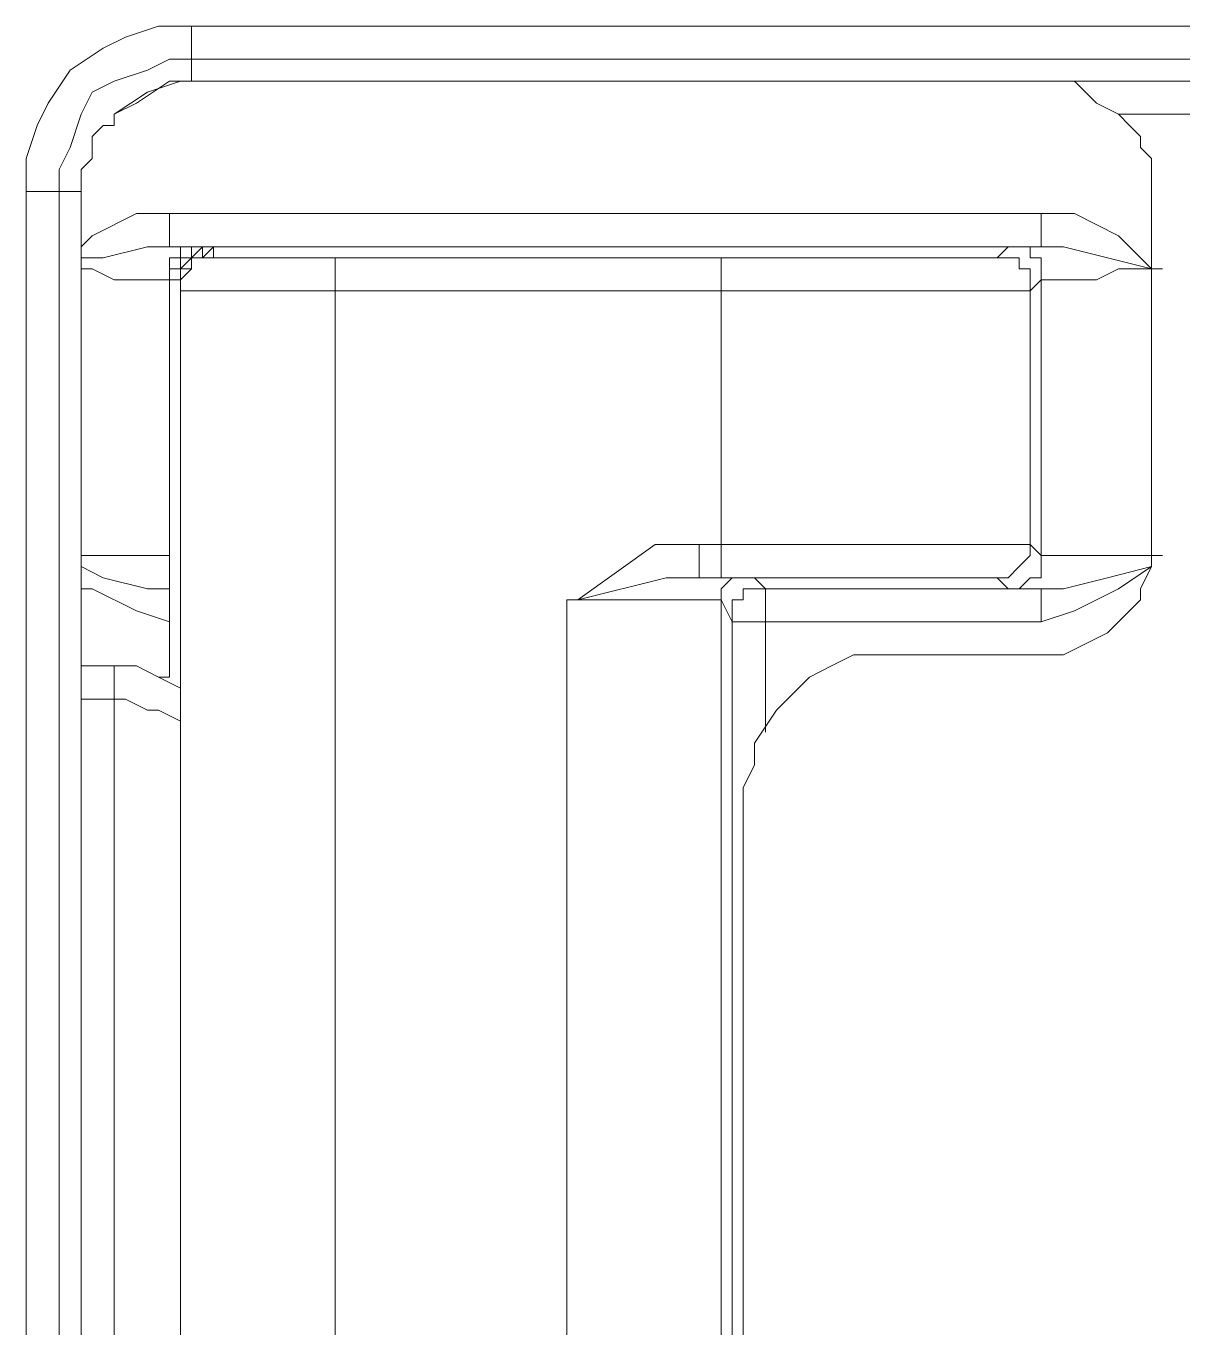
# Model space of a CAD drawing. Header units: centimetres. Extents: x -12.5 to 12.5, y -6.1 to 6.1.
# Drawn here: x -6.5799 to -6.2101, y -4.9689 to -4.5527 of the extents above; entities that cross this region are included whole.
import ezdxf

# ---------------------------------------------------------------- set-up
doc = ezdxf.new("R2010")
doc.units = ezdxf.units.CM
doc.header["$MEASUREMENT"] = 0
doc.layers.add('Camada 1', color=7, linetype='Continuous')

msp = doc.modelspace()

# ---------------------------------------------------------------- linework, layer by layer
at = {"layer": 'Camada 1', "lineweight": 9}
for points, knots in [([(-6.57992, -4.60559), (-6.57992, -4.60559), (-6.57992, -4.59501), (-6.57992, -4.59501), (-6.57992, -4.59501), (-6.57639, -4.58442), (-6.57639, -4.58442), (-6.57639, -4.58442), (-6.57287, -4.57737), (-6.57287, -4.57737), (-6.57287, -4.57737), (-6.56581, -4.56678), (-6.56581, -4.56678), (-6.56581, -4.56678), (-6.55523, -4.55973), (-6.55523, -4.55973), (-6.55523, -4.55973), (-6.54817, -4.5562), (-6.54817, -4.5562), (-6.54817, -4.5562), (-6.53759, -4.55267), (-6.53759, -4.55267), (-6.53759, -4.55267), (-6.527, -4.55267), (-6.527, -4.55267)], [0, 0, 0, 0, 0.125, 0.125, 0.125, 0.25, 0.25, 0.25, 0.375, 0.375, 0.375, 0.5, 0.5, 0.5, 0.625, 0.625, 0.625, 0.75, 0.75, 0.75, 0.875, 0.875, 0.875, 1, 1, 1, 1]), ([(-6.527, -4.55267), (-6.527, -4.55267), (-6.527, -4.55267), (-6.527, -4.55267), (-6.527, -4.55267), (-6.527, -4.5562), (-6.527, -4.5562), (-6.527, -4.5562), (-6.527, -4.55973), (-6.527, -4.55973), (-6.527, -4.55973), (-6.527, -4.56326), (-6.527, -4.56326)], [0, 0, 0, 0, 0.25, 0.25, 0.25, 0.5, 0.5, 0.5, 0.75, 0.75, 0.75, 1, 1, 1, 1]), ([(-6.527, -4.56326), (-6.527, -4.56326), (-6.53406, -4.56326), (-6.53406, -4.56326), (-6.53406, -4.56326), (-6.54112, -4.56678), (-6.54112, -4.56678), (-6.54112, -4.56678), (-6.5517, -4.57031), (-6.5517, -4.57031), (-6.5517, -4.57031), (-6.55875, -4.57384), (-6.55875, -4.57384), (-6.55875, -4.57384), (-6.56228, -4.5809), (-6.56228, -4.5809), (-6.56228, -4.5809), (-6.56581, -4.59148), (-6.56581, -4.59148), (-6.56581, -4.59148), (-6.56934, -4.59853), (-6.56934, -4.59853), (-6.56934, -4.59853), (-6.56934, -4.60559), (-6.56934, -4.60559)], [0, 0, 0, 0, 0.125, 0.125, 0.125, 0.25, 0.25, 0.25, 0.375, 0.375, 0.375, 0.5, 0.5, 0.5, 0.625, 0.625, 0.625, 0.75, 0.75, 0.75, 0.875, 0.875, 0.875, 1, 1, 1, 1]), ([(-6.5517, -4.5809), (-6.5517, -4.5809), (-6.54464, -4.57737), (-6.54464, -4.57737), (-6.54464, -4.57737), (-6.53406, -4.57031), (-6.53406, -4.57031), (-6.53406, -4.57031), (-6.527, -4.57031), (-6.527, -4.57031)], [0, 0, 0, 0, 0.333333, 0.333333, 0.333333, 0.666667, 0.666667, 0.666667, 1, 1, 1, 1]), ([(-6.527, -4.57031), (-6.527, -4.57031), (-6.53053, -4.57031), (-6.53053, -4.57031), (-6.53053, -4.57031), (-6.54112, -4.57384), (-6.54112, -4.57384), (-6.54112, -4.57384), (-6.5517, -4.5809), (-6.5517, -4.5809)], [0, 0, 0, 0, 0.333333, 0.333333, 0.333333, 0.666667, 0.666667, 0.666667, 1, 1, 1, 1]), ([(-6.23067, -4.5809), (-6.23067, -4.5809), (-6.23773, -4.57737), (-6.23773, -4.57737), (-6.23773, -4.57737), (-6.24478, -4.57031), (-6.24478, -4.57031), (-6.24478, -4.57031), (-6.25184, -4.57031), (-6.25184, -4.57031), (-6.25184, -4.57031), (-6.25537, -4.57031), (-6.25537, -4.57031)], [0, 0, 0, 0, 0.25, 0.25, 0.25, 0.5, 0.5, 0.5, 0.75, 0.75, 0.75, 1, 1, 1, 1]), ([(-6.56228, -4.60559), (-6.56228, -4.60559), (-6.56228, -4.60206), (-6.56228, -4.60206), (-6.56228, -4.60206), (-6.56228, -4.59853), (-6.56228, -4.59853), (-6.56228, -4.59853), (-6.55875, -4.59501), (-6.55875, -4.59501), (-6.55875, -4.59501), (-6.55875, -4.59148), (-6.55875, -4.59148), (-6.55875, -4.59148), (-6.55875, -4.58795), (-6.55875, -4.58795), (-6.55875, -4.58795), (-6.55523, -4.58442), (-6.55523, -4.58442), (-6.55523, -4.58442), (-6.5517, -4.58442), (-6.5517, -4.58442), (-6.5517, -4.58442), (-6.5517, -4.5809), (-6.5517, -4.5809)], [0, 0, 0, 0, 0.125, 0.125, 0.125, 0.25, 0.25, 0.25, 0.375, 0.375, 0.375, 0.5, 0.5, 0.5, 0.625, 0.625, 0.625, 0.75, 0.75, 0.75, 0.875, 0.875, 0.875, 1, 1, 1, 1]), ([(-6.23067, -4.5809), (-6.23067, -4.5809), (-6.22714, -4.58442), (-6.22714, -4.58442), (-6.22714, -4.58442), (-6.22362, -4.58795), (-6.22362, -4.58795), (-6.22362, -4.58795), (-6.22362, -4.59148), (-6.22362, -4.59148), (-6.22362, -4.59148), (-6.22009, -4.59501), (-6.22009, -4.59501), (-6.22009, -4.59501), (-6.22009, -4.59853), (-6.22009, -4.59853), (-6.22009, -4.59853), (-6.22009, -4.60206), (-6.22009, -4.60206), (-6.22009, -4.60206), (-6.22009, -4.60559), (-6.22009, -4.60559)], [0, 0, 0, 0, 0.142857, 0.142857, 0.142857, 0.285714, 0.285714, 0.285714, 0.428571, 0.428571, 0.428571, 0.571429, 0.571429, 0.571429, 0.714286, 0.714286, 0.714286, 0.857143, 0.857143, 0.857143, 1, 1, 1, 1]), ([(-6.56934, -4.60559), (-6.56934, -4.60559), (-6.56934, -4.60559), (-6.56934, -4.60559), (-6.56934, -4.60559), (-6.57287, -4.60559), (-6.57287, -4.60559), (-6.57287, -4.60559), (-6.57639, -4.60559), (-6.57639, -4.60559), (-6.57639, -4.60559), (-6.57992, -4.60559), (-6.57992, -4.60559)], [0, 0, 0, 0, 0.25, 0.25, 0.25, 0.5, 0.5, 0.5, 0.75, 0.75, 0.75, 1, 1, 1, 1]), ([(-6.56228, -4.62323), (-6.56228, -4.62323), (-6.55875, -4.6197), (-6.55875, -4.6197), (-6.55875, -4.6197), (-6.54464, -4.61265), (-6.54464, -4.61265), (-6.54464, -4.61265), (-6.53406, -4.61265), (-6.53406, -4.61265)], [0, 0, 0, 0, 0.333333, 0.333333, 0.333333, 0.666667, 0.666667, 0.666667, 1, 1, 1, 1]), ([(-6.53406, -4.62323), (-6.53406, -4.62323), (-6.53406, -4.62323), (-6.53406, -4.62323), (-6.53406, -4.62323), (-6.53406, -4.6197), (-6.53406, -4.6197), (-6.53406, -4.6197), (-6.53406, -4.61617), (-6.53406, -4.61617), (-6.53406, -4.61617), (-6.53406, -4.61265), (-6.53406, -4.61265)], [0, 0, 0, 0, 0.25, 0.25, 0.25, 0.5, 0.5, 0.5, 0.75, 0.75, 0.75, 1, 1, 1, 1]), ([(-6.25537, -4.62323), (-6.25537, -4.62323), (-6.25537, -4.62323), (-6.25537, -4.62323), (-6.25537, -4.62323), (-6.25537, -4.6197), (-6.25537, -4.6197), (-6.25537, -4.6197), (-6.25537, -4.61617), (-6.25537, -4.61617), (-6.25537, -4.61617), (-6.25537, -4.61265), (-6.25537, -4.61265)], [0, 0, 0, 0, 0.25, 0.25, 0.25, 0.5, 0.5, 0.5, 0.75, 0.75, 0.75, 1, 1, 1, 1]), ([(-6.25537, -4.61265), (-6.25537, -4.61265), (-6.24478, -4.61265), (-6.24478, -4.61265), (-6.24478, -4.61265), (-6.23067, -4.6197), (-6.23067, -4.6197), (-6.23067, -4.6197), (-6.22009, -4.63028), (-6.22009, -4.63028)], [0, 0, 0, 0, 0.333333, 0.333333, 0.333333, 0.666667, 0.666667, 0.666667, 1, 1, 1, 1]), ([(-6.53406, -4.62323), (-6.53406, -4.62323), (-6.54112, -4.62323), (-6.54112, -4.62323), (-6.54112, -4.62323), (-6.55523, -4.62676), (-6.55523, -4.62676), (-6.55523, -4.62676), (-6.56228, -4.62676), (-6.56228, -4.62676)], [0, 0, 0, 0, 0.333333, 0.333333, 0.333333, 0.666667, 0.666667, 0.666667, 1, 1, 1, 1]), ([(-6.53406, -4.62323), (-6.53406, -4.62323), (-6.527, -4.62323), (-6.527, -4.62323), (-6.527, -4.62323), (-6.52348, -4.62323), (-6.52348, -4.62323)], [0, 0, 0, 0, 0.5, 0.5, 0.5, 1, 1, 1, 1]), ([(-6.53406, -4.63381), (-6.53406, -4.63381), (-6.53406, -4.63028), (-6.53406, -4.63028), (-6.53406, -4.63028), (-6.53053, -4.63028), (-6.53053, -4.63028), (-6.53053, -4.63028), (-6.53053, -4.62676), (-6.53053, -4.62676), (-6.53053, -4.62676), (-6.527, -4.62676), (-6.527, -4.62676), (-6.527, -4.62676), (-6.527, -4.62323), (-6.527, -4.62323), (-6.527, -4.62323), (-6.52348, -4.62323), (-6.52348, -4.62323)], [0, 0, 0, 0, 0.166667, 0.166667, 0.166667, 0.333333, 0.333333, 0.333333, 0.5, 0.5, 0.5, 0.666667, 0.666667, 0.666667, 0.833333, 0.833333, 0.833333, 1, 1, 1, 1]), ([(-6.53406, -4.63381), (-6.53406, -4.63381), (-6.53406, -4.63028), (-6.53406, -4.63028), (-6.53406, -4.63028), (-6.53406, -4.62676), (-6.53406, -4.62676), (-6.53406, -4.62676), (-6.53053, -4.62676), (-6.53053, -4.62676), (-6.53053, -4.62676), (-6.53053, -4.62323), (-6.53053, -4.62323), (-6.53053, -4.62323), (-6.527, -4.62323), (-6.527, -4.62323), (-6.527, -4.62323), (-6.52348, -4.62323), (-6.52348, -4.62323)], [0, 0, 0, 0, 0.166667, 0.166667, 0.166667, 0.333333, 0.333333, 0.333333, 0.5, 0.5, 0.5, 0.666667, 0.666667, 0.666667, 0.833333, 0.833333, 0.833333, 1, 1, 1, 1]), ([(-6.53053, -4.63381), (-6.53053, -4.63381), (-6.53053, -4.63381), (-6.53053, -4.63381), (-6.53053, -4.63381), (-6.53053, -4.63028), (-6.53053, -4.63028), (-6.53053, -4.63028), (-6.527, -4.62676), (-6.527, -4.62676), (-6.527, -4.62676), (-6.52348, -4.62676), (-6.52348, -4.62676), (-6.52348, -4.62676), (-6.51995, -4.62323), (-6.51995, -4.62323)], [0, 0, 0, 0, 0.2, 0.2, 0.2, 0.4, 0.4, 0.4, 0.6, 0.6, 0.6, 0.8, 0.8, 0.8, 1, 1, 1, 1]), ([(-6.53053, -4.63381), (-6.53053, -4.63381), (-6.53053, -4.63381), (-6.53053, -4.63381), (-6.53053, -4.63381), (-6.53053, -4.63028), (-6.53053, -4.63028), (-6.53053, -4.63028), (-6.53053, -4.62676), (-6.53053, -4.62676), (-6.53053, -4.62676), (-6.527, -4.62676), (-6.527, -4.62676), (-6.527, -4.62676), (-6.52348, -4.62323), (-6.52348, -4.62323)], [0, 0, 0, 0, 0.2, 0.2, 0.2, 0.4, 0.4, 0.4, 0.6, 0.6, 0.6, 0.8, 0.8, 0.8, 1, 1, 1, 1]), ([(-6.53053, -4.63381), (-6.53053, -4.63381), (-6.53053, -4.63381), (-6.53053, -4.63381), (-6.53053, -4.63381), (-6.53053, -4.63028), (-6.53053, -4.63028), (-6.53053, -4.63028), (-6.53053, -4.62676), (-6.53053, -4.62676), (-6.53053, -4.62676), (-6.527, -4.62676), (-6.527, -4.62676), (-6.527, -4.62676), (-6.52348, -4.62323), (-6.52348, -4.62323)], [0, 0, 0, 0, 0.2, 0.2, 0.2, 0.4, 0.4, 0.4, 0.6, 0.6, 0.6, 0.8, 0.8, 0.8, 1, 1, 1, 1]), ([(-6.527, -4.62676), (-6.527, -4.62676), (-6.52348, -4.62676), (-6.52348, -4.62676), (-6.52348, -4.62676), (-6.52348, -4.62323), (-6.52348, -4.62323)], [0, 0, 0, 0, 0.5, 0.5, 0.5, 1, 1, 1, 1]), ([(-6.527, -4.62676), (-6.527, -4.62676), (-6.527, -4.62323), (-6.527, -4.62323), (-6.527, -4.62323), (-6.52348, -4.62323), (-6.52348, -4.62323)], [0, 0, 0, 0, 0.5, 0.5, 0.5, 1, 1, 1, 1]), ([(-6.50937, -4.62323), (-6.50937, -4.62323), (-6.50584, -4.62323), (-6.50584, -4.62323), (-6.50584, -4.62323), (-6.50937, -4.62323), (-6.50937, -4.62323), (-6.50937, -4.62323), (-6.51289, -4.62323), (-6.51289, -4.62323)], [0, 0, 0, 0, 0.333333, 0.333333, 0.333333, 0.666667, 0.666667, 0.666667, 1, 1, 1, 1]), ([(-6.50937, -4.62323), (-6.50937, -4.62323), (-6.50584, -4.62323), (-6.50584, -4.62323), (-6.50584, -4.62323), (-6.50937, -4.62323), (-6.50937, -4.62323), (-6.50937, -4.62323), (-6.51289, -4.62323), (-6.51289, -4.62323)], [0, 0, 0, 0, 0.333333, 0.333333, 0.333333, 0.666667, 0.666667, 0.666667, 1, 1, 1, 1]), ([(-6.26595, -4.62323), (-6.26595, -4.62323), (-6.26242, -4.62323), (-6.26242, -4.62323), (-6.26242, -4.62323), (-6.25889, -4.62323), (-6.25889, -4.62323), (-6.25889, -4.62323), (-6.25537, -4.62323), (-6.25537, -4.62323)], [0, 0, 0, 0, 0.333333, 0.333333, 0.333333, 0.666667, 0.666667, 0.666667, 1, 1, 1, 1]), ([(-6.26595, -4.62323), (-6.26595, -4.62323), (-6.26242, -4.62323), (-6.26242, -4.62323), (-6.26242, -4.62323), (-6.25889, -4.62323), (-6.25889, -4.62323), (-6.25889, -4.62323), (-6.25889, -4.62676), (-6.25889, -4.62676), (-6.25889, -4.62676), (-6.25537, -4.62676), (-6.25537, -4.62676), (-6.25537, -4.62676), (-6.25537, -4.63028), (-6.25537, -4.63028), (-6.25537, -4.63028), (-6.25537, -4.63381), (-6.25537, -4.63381)], [0, 0, 0, 0, 0.166667, 0.166667, 0.166667, 0.333333, 0.333333, 0.333333, 0.5, 0.5, 0.5, 0.666667, 0.666667, 0.666667, 0.833333, 0.833333, 0.833333, 1, 1, 1, 1]), ([(-6.25537, -4.62323), (-6.25537, -4.62323), (-6.24831, -4.62323), (-6.24831, -4.62323), (-6.24831, -4.62323), (-6.2342, -4.62676), (-6.2342, -4.62676), (-6.2342, -4.62676), (-6.22009, -4.63028), (-6.22009, -4.63028)], [0, 0, 0, 0, 0.333333, 0.333333, 0.333333, 0.666667, 0.666667, 0.666667, 1, 1, 1, 1]), ([(-6.51995, -4.62676), (-6.51995, -4.62676), (-6.52348, -4.62676), (-6.52348, -4.62676), (-6.52348, -4.62676), (-6.527, -4.62676), (-6.527, -4.62676), (-6.527, -4.62676), (-6.527, -4.63028), (-6.527, -4.63028), (-6.527, -4.63028), (-6.53053, -4.63381), (-6.53053, -4.63381), (-6.53053, -4.63381), (-6.53053, -4.63734), (-6.53053, -4.63734)], [0, 0, 0, 0, 0.2, 0.2, 0.2, 0.4, 0.4, 0.4, 0.6, 0.6, 0.6, 0.8, 0.8, 0.8, 1, 1, 1, 1]), ([(-6.51995, -4.62676), (-6.51995, -4.62676), (-6.52348, -4.62676), (-6.52348, -4.62676), (-6.52348, -4.62676), (-6.527, -4.62676), (-6.527, -4.62676), (-6.527, -4.62676), (-6.527, -4.63028), (-6.527, -4.63028), (-6.527, -4.63028), (-6.53053, -4.63381), (-6.53053, -4.63381), (-6.53053, -4.63381), (-6.53053, -4.63734), (-6.53053, -4.63734)], [0, 0, 0, 0, 0.2, 0.2, 0.2, 0.4, 0.4, 0.4, 0.6, 0.6, 0.6, 0.8, 0.8, 0.8, 1, 1, 1, 1]), ([(-6.51995, -4.62676), (-6.51995, -4.62676), (-6.52348, -4.62676), (-6.52348, -4.62676), (-6.52348, -4.62676), (-6.527, -4.62676), (-6.527, -4.62676), (-6.527, -4.62676), (-6.527, -4.63028), (-6.527, -4.63028), (-6.527, -4.63028), (-6.53053, -4.63028), (-6.53053, -4.63028), (-6.53053, -4.63028), (-6.53053, -4.63381), (-6.53053, -4.63381), (-6.53053, -4.63381), (-6.53053, -4.63734), (-6.53053, -4.63734)], [0, 0, 0, 0, 0.166667, 0.166667, 0.166667, 0.333333, 0.333333, 0.333333, 0.5, 0.5, 0.5, 0.666667, 0.666667, 0.666667, 0.833333, 0.833333, 0.833333, 1, 1, 1, 1]), ([(-6.51995, -4.62676), (-6.51995, -4.62676), (-6.52348, -4.62676), (-6.52348, -4.62676), (-6.52348, -4.62676), (-6.527, -4.62676), (-6.527, -4.62676), (-6.527, -4.62676), (-6.527, -4.63028), (-6.527, -4.63028), (-6.527, -4.63028), (-6.53053, -4.63028), (-6.53053, -4.63028), (-6.53053, -4.63028), (-6.53053, -4.63381), (-6.53053, -4.63381), (-6.53053, -4.63381), (-6.53053, -4.63734), (-6.53053, -4.63734)], [0, 0, 0, 0, 0.166667, 0.166667, 0.166667, 0.333333, 0.333333, 0.333333, 0.5, 0.5, 0.5, 0.666667, 0.666667, 0.666667, 0.833333, 0.833333, 0.833333, 1, 1, 1, 1]), ([(-6.53053, -4.63381), (-6.53053, -4.63381), (-6.53053, -4.63381), (-6.53053, -4.63381), (-6.53053, -4.63381), (-6.53053, -4.63028), (-6.53053, -4.63028), (-6.53053, -4.63028), (-6.527, -4.62676), (-6.527, -4.62676), (-6.527, -4.62676), (-6.52348, -4.62676), (-6.52348, -4.62676), (-6.52348, -4.62676), (-6.51995, -4.62676), (-6.51995, -4.62676)], [0, 0, 0, 0, 0.2, 0.2, 0.2, 0.4, 0.4, 0.4, 0.6, 0.6, 0.6, 0.8, 0.8, 0.8, 1, 1, 1, 1]), ([(-6.52348, -4.62676), (-6.52348, -4.62676), (-6.52348, -4.62676), (-6.52348, -4.62676), (-6.52348, -4.62676), (-6.51995, -4.62676), (-6.51995, -4.62676)], [0, 0, 0, 0, 0.5, 0.5, 0.5, 1, 1, 1, 1]), ([(-6.51995, -4.62676), (-6.51995, -4.62676), (-6.51995, -4.62676), (-6.51995, -4.62676), (-6.51995, -4.62676), (-6.51642, -4.62676), (-6.51642, -4.62676), (-6.51642, -4.62676), (-6.51289, -4.62676), (-6.51289, -4.62676), (-6.51289, -4.62676), (-6.50937, -4.62676), (-6.50937, -4.62676), (-6.50937, -4.62676), (-6.50231, -4.62676), (-6.50231, -4.62676), (-6.50231, -4.62676), (-6.49525, -4.62676), (-6.49525, -4.62676), (-6.49525, -4.62676), (-6.4882, -4.62676), (-6.4882, -4.62676), (-6.4882, -4.62676), (-6.48114, -4.62676), (-6.48114, -4.62676)], [0, 0, 0, 0, 0.125, 0.125, 0.125, 0.25, 0.25, 0.25, 0.375, 0.375, 0.375, 0.5, 0.5, 0.5, 0.625, 0.625, 0.625, 0.75, 0.75, 0.75, 0.875, 0.875, 0.875, 1, 1, 1, 1]), ([(-6.50937, -4.62676), (-6.50937, -4.62676), (-6.50584, -4.62676), (-6.50584, -4.62676), (-6.50584, -4.62676), (-6.50937, -4.62676), (-6.50937, -4.62676), (-6.50937, -4.62676), (-6.51289, -4.62676), (-6.51289, -4.62676)], [0, 0, 0, 0, 0.333333, 0.333333, 0.333333, 0.666667, 0.666667, 0.666667, 1, 1, 1, 1]), ([(-6.50937, -4.62676), (-6.50937, -4.62676), (-6.50584, -4.62676), (-6.50584, -4.62676), (-6.50584, -4.62676), (-6.50937, -4.62676), (-6.50937, -4.62676), (-6.50937, -4.62676), (-6.51289, -4.62676), (-6.51289, -4.62676)], [0, 0, 0, 0, 0.333333, 0.333333, 0.333333, 0.666667, 0.666667, 0.666667, 1, 1, 1, 1]), ([(-6.50584, -4.62676), (-6.50584, -4.62676), (-6.50584, -4.62676), (-6.50584, -4.62676), (-6.50584, -4.62676), (-6.50937, -4.62676), (-6.50937, -4.62676)], [0, 0, 0, 0, 0.5, 0.5, 0.5, 1, 1, 1, 1]), ([(-6.48114, -4.62676), (-6.48114, -4.62676), (-6.48114, -4.62676), (-6.48114, -4.62676), (-6.48114, -4.62676), (-6.48114, -4.63028), (-6.48114, -4.63028), (-6.48114, -4.63028), (-6.48114, -4.63381), (-6.48114, -4.63381), (-6.48114, -4.63381), (-6.48114, -4.63734), (-6.48114, -4.63734)], [0, 0, 0, 0, 0.25, 0.25, 0.25, 0.5, 0.5, 0.5, 0.75, 0.75, 0.75, 1, 1, 1, 1]), ([(-6.35767, -4.62676), (-6.35767, -4.62676), (-6.35767, -4.62676), (-6.35767, -4.62676), (-6.35767, -4.62676), (-6.35767, -4.63028), (-6.35767, -4.63028), (-6.35767, -4.63028), (-6.35767, -4.63381), (-6.35767, -4.63381), (-6.35767, -4.63381), (-6.35767, -4.63734), (-6.35767, -4.63734)], [0, 0, 0, 0, 0.25, 0.25, 0.25, 0.5, 0.5, 0.5, 0.75, 0.75, 0.75, 1, 1, 1, 1]), ([(-6.35767, -4.62676), (-6.35767, -4.62676), (-6.34003, -4.62676), (-6.34003, -4.62676), (-6.34003, -4.62676), (-6.32239, -4.62676), (-6.32239, -4.62676), (-6.32239, -4.62676), (-6.30828, -4.62676), (-6.30828, -4.62676), (-6.30828, -4.62676), (-6.29417, -4.62676), (-6.29417, -4.62676), (-6.29417, -4.62676), (-6.28359, -4.62676), (-6.28359, -4.62676), (-6.28359, -4.62676), (-6.27653, -4.62676), (-6.27653, -4.62676), (-6.27653, -4.62676), (-6.26948, -4.62676), (-6.26948, -4.62676)], [0, 0, 0, 0, 0.142857, 0.142857, 0.142857, 0.285714, 0.285714, 0.285714, 0.428571, 0.428571, 0.428571, 0.571429, 0.571429, 0.571429, 0.714286, 0.714286, 0.714286, 0.857143, 0.857143, 0.857143, 1, 1, 1, 1]), ([(-6.26948, -4.62676), (-6.26948, -4.62676), (-6.26595, -4.62676), (-6.26595, -4.62676), (-6.26595, -4.62676), (-6.26242, -4.62676), (-6.26242, -4.62676), (-6.26242, -4.62676), (-6.26242, -4.63028), (-6.26242, -4.63028), (-6.26242, -4.63028), (-6.25889, -4.63028), (-6.25889, -4.63028), (-6.25889, -4.63028), (-6.25889, -4.63381), (-6.25889, -4.63381), (-6.25889, -4.63381), (-6.25889, -4.63734), (-6.25889, -4.63734)], [0, 0, 0, 0, 0.166667, 0.166667, 0.166667, 0.333333, 0.333333, 0.333333, 0.5, 0.5, 0.5, 0.666667, 0.666667, 0.666667, 0.833333, 0.833333, 0.833333, 1, 1, 1, 1]), ([(-6.53406, -4.63381), (-6.53406, -4.63381), (-6.53406, -4.63381), (-6.53406, -4.63381), (-6.53406, -4.63381), (-6.53759, -4.63381), (-6.53759, -4.63381), (-6.53759, -4.63381), (-6.54112, -4.63381), (-6.54112, -4.63381), (-6.54112, -4.63381), (-6.54464, -4.63381), (-6.54464, -4.63381), (-6.54464, -4.63381), (-6.5517, -4.63381), (-6.5517, -4.63381), (-6.5517, -4.63381), (-6.55875, -4.63028), (-6.55875, -4.63028), (-6.55875, -4.63028), (-6.56228, -4.63028), (-6.56228, -4.63028)], [0, 0, 0, 0, 0.142857, 0.142857, 0.142857, 0.285714, 0.285714, 0.285714, 0.428571, 0.428571, 0.428571, 0.571429, 0.571429, 0.571429, 0.714286, 0.714286, 0.714286, 0.857143, 0.857143, 0.857143, 1, 1, 1, 1]), ([(-6.21656, -4.63028), (-6.21656, -4.63028), (-6.22362, -4.63028), (-6.22362, -4.63028), (-6.22362, -4.63028), (-6.23067, -4.63028), (-6.23067, -4.63028), (-6.23067, -4.63028), (-6.23773, -4.63381), (-6.23773, -4.63381), (-6.23773, -4.63381), (-6.24125, -4.63381), (-6.24125, -4.63381), (-6.24125, -4.63381), (-6.24831, -4.63381), (-6.24831, -4.63381), (-6.24831, -4.63381), (-6.25184, -4.63381), (-6.25184, -4.63381), (-6.25184, -4.63381), (-6.25537, -4.63381), (-6.25537, -4.63381)], [0, 0, 0, 0, 0.142857, 0.142857, 0.142857, 0.285714, 0.285714, 0.285714, 0.428571, 0.428571, 0.428571, 0.571429, 0.571429, 0.571429, 0.714286, 0.714286, 0.714286, 0.857143, 0.857143, 0.857143, 1, 1, 1, 1]), ([(-6.53406, -4.63381), (-6.53406, -4.63381), (-6.53406, -4.63381), (-6.53406, -4.63381), (-6.53406, -4.63381), (-6.53053, -4.63381), (-6.53053, -4.63381)], [0, 0, 0, 0, 0.5, 0.5, 0.5, 1, 1, 1, 1]), ([(-6.48114, -4.63734), (-6.48114, -4.63734), (-6.4882, -4.63734), (-6.4882, -4.63734), (-6.4882, -4.63734), (-6.49878, -4.63734), (-6.49878, -4.63734), (-6.49878, -4.63734), (-6.50937, -4.63734), (-6.50937, -4.63734), (-6.50937, -4.63734), (-6.51642, -4.63734), (-6.51642, -4.63734), (-6.51642, -4.63734), (-6.51995, -4.63734), (-6.51995, -4.63734), (-6.51995, -4.63734), (-6.527, -4.63734), (-6.527, -4.63734), (-6.527, -4.63734), (-6.53053, -4.63734), (-6.53053, -4.63734)], [0, 0, 0, 0, 0.142857, 0.142857, 0.142857, 0.285714, 0.285714, 0.285714, 0.428571, 0.428571, 0.428571, 0.571429, 0.571429, 0.571429, 0.714286, 0.714286, 0.714286, 0.857143, 0.857143, 0.857143, 1, 1, 1, 1]), ([(-6.25889, -4.63734), (-6.25889, -4.63734), (-6.25889, -4.63734), (-6.25889, -4.63734), (-6.25889, -4.63734), (-6.26595, -4.63734), (-6.26595, -4.63734), (-6.26595, -4.63734), (-6.27653, -4.63734), (-6.27653, -4.63734), (-6.27653, -4.63734), (-6.28712, -4.63734), (-6.28712, -4.63734), (-6.28712, -4.63734), (-6.30475, -4.63734), (-6.30475, -4.63734), (-6.30475, -4.63734), (-6.31887, -4.63734), (-6.31887, -4.63734), (-6.31887, -4.63734), (-6.34003, -4.63734), (-6.34003, -4.63734), (-6.34003, -4.63734), (-6.35767, -4.63734), (-6.35767, -4.63734)], [0, 0, 0, 0, 0.125, 0.125, 0.125, 0.25, 0.25, 0.25, 0.375, 0.375, 0.375, 0.5, 0.5, 0.5, 0.625, 0.625, 0.625, 0.75, 0.75, 0.75, 0.875, 0.875, 0.875, 1, 1, 1, 1]), ([(-6.40706, -4.73612), (-6.40706, -4.73612), (-6.40706, -4.73612), (-6.40706, -4.73612), (-6.40706, -4.73612), (-6.40353, -4.73612), (-6.40353, -4.73612), (-6.40353, -4.73612), (-6.37884, -4.71848), (-6.37884, -4.71848), (-6.37884, -4.71848), (-6.36473, -4.71848), (-6.36473, -4.71848)], [0, 0, 0, 0, 0.25, 0.25, 0.25, 0.5, 0.5, 0.5, 0.75, 0.75, 0.75, 1, 1, 1, 1]), ([(-6.36473, -4.71848), (-6.36473, -4.71848), (-6.36473, -4.71848), (-6.36473, -4.71848), (-6.36473, -4.71848), (-6.36473, -4.72201), (-6.36473, -4.72201), (-6.36473, -4.72201), (-6.36473, -4.72553), (-6.36473, -4.72553), (-6.36473, -4.72553), (-6.36473, -4.72906), (-6.36473, -4.72906)], [0, 0, 0, 0, 0.25, 0.25, 0.25, 0.5, 0.5, 0.5, 0.75, 0.75, 0.75, 1, 1, 1, 1]), ([(-6.35767, -4.71848), (-6.35767, -4.71848), (-6.34003, -4.71848), (-6.34003, -4.71848), (-6.34003, -4.71848), (-6.31887, -4.71848), (-6.31887, -4.71848), (-6.31887, -4.71848), (-6.30475, -4.71848), (-6.30475, -4.71848), (-6.30475, -4.71848), (-6.28712, -4.71848), (-6.28712, -4.71848), (-6.28712, -4.71848), (-6.27653, -4.71848), (-6.27653, -4.71848), (-6.27653, -4.71848), (-6.26595, -4.71848), (-6.26595, -4.71848), (-6.26595, -4.71848), (-6.25889, -4.71848), (-6.25889, -4.71848)], [0, 0, 0, 0, 0.142857, 0.142857, 0.142857, 0.285714, 0.285714, 0.285714, 0.428571, 0.428571, 0.428571, 0.571429, 0.571429, 0.571429, 0.714286, 0.714286, 0.714286, 0.857143, 0.857143, 0.857143, 1, 1, 1, 1]), ([(-6.35767, -4.71848), (-6.35767, -4.71848), (-6.35767, -4.71848), (-6.35767, -4.71848), (-6.35767, -4.71848), (-6.35767, -4.72201), (-6.35767, -4.72201), (-6.35767, -4.72201), (-6.35767, -4.72553), (-6.35767, -4.72553), (-6.35767, -4.72553), (-6.35767, -4.72906), (-6.35767, -4.72906)], [0, 0, 0, 0, 0.25, 0.25, 0.25, 0.5, 0.5, 0.5, 0.75, 0.75, 0.75, 1, 1, 1, 1]), ([(-6.25889, -4.71848), (-6.25889, -4.71848), (-6.25889, -4.71848), (-6.25889, -4.71848), (-6.25889, -4.71848), (-6.25889, -4.72201), (-6.25889, -4.72201), (-6.25889, -4.72201), (-6.26242, -4.72553), (-6.26242, -4.72553), (-6.26242, -4.72553), (-6.26595, -4.72906), (-6.26595, -4.72906), (-6.26595, -4.72906), (-6.26948, -4.72906), (-6.26948, -4.72906)], [0, 0, 0, 0, 0.2, 0.2, 0.2, 0.4, 0.4, 0.4, 0.6, 0.6, 0.6, 0.8, 0.8, 0.8, 1, 1, 1, 1]), ([(-6.22009, -4.71848), (-6.22009, -4.71848), (-6.22009, -4.72553), (-6.22009, -4.72553), (-6.22009, -4.72553), (-6.22362, -4.73259), (-6.22362, -4.73259), (-6.22362, -4.73259), (-6.22362, -4.73612), (-6.22362, -4.73612), (-6.22362, -4.73612), (-6.23067, -4.74317), (-6.23067, -4.74317), (-6.23067, -4.74317), (-6.2342, -4.7467), (-6.2342, -4.7467), (-6.2342, -4.7467), (-6.24125, -4.75023), (-6.24125, -4.75023), (-6.24125, -4.75023), (-6.24831, -4.75376), (-6.24831, -4.75376), (-6.24831, -4.75376), (-6.25537, -4.75376), (-6.25537, -4.75376)], [0, 0, 0, 0, 0.125, 0.125, 0.125, 0.25, 0.25, 0.25, 0.375, 0.375, 0.375, 0.5, 0.5, 0.5, 0.625, 0.625, 0.625, 0.75, 0.75, 0.75, 0.875, 0.875, 0.875, 1, 1, 1, 1]), ([(-6.56228, -4.72201), (-6.56228, -4.72201), (-6.55875, -4.72201), (-6.55875, -4.72201), (-6.55875, -4.72201), (-6.5517, -4.72201), (-6.5517, -4.72201), (-6.5517, -4.72201), (-6.54464, -4.72201), (-6.54464, -4.72201), (-6.54464, -4.72201), (-6.54112, -4.72201), (-6.54112, -4.72201), (-6.54112, -4.72201), (-6.53759, -4.72201), (-6.53759, -4.72201), (-6.53759, -4.72201), (-6.53406, -4.72201), (-6.53406, -4.72201)], [0, 0, 0, 0, 0.166667, 0.166667, 0.166667, 0.333333, 0.333333, 0.333333, 0.5, 0.5, 0.5, 0.666667, 0.666667, 0.666667, 0.833333, 0.833333, 0.833333, 1, 1, 1, 1]), ([(-6.53406, -4.74317), (-6.53406, -4.74317), (-6.53406, -4.73965), (-6.53406, -4.73965), (-6.53406, -4.73965), (-6.53406, -4.73612), (-6.53406, -4.73612), (-6.53406, -4.73612), (-6.53406, -4.73259), (-6.53406, -4.73259), (-6.53406, -4.73259), (-6.53406, -4.72906), (-6.53406, -4.72906), (-6.53406, -4.72906), (-6.53406, -4.72553), (-6.53406, -4.72553), (-6.53406, -4.72553), (-6.53406, -4.72201), (-6.53406, -4.72201)], [0, 0, 0, 0, 0.166667, 0.166667, 0.166667, 0.333333, 0.333333, 0.333333, 0.5, 0.5, 0.5, 0.666667, 0.666667, 0.666667, 0.833333, 0.833333, 0.833333, 1, 1, 1, 1]), ([(-6.53406, -4.72553), (-6.53406, -4.72553), (-6.53406, -4.72553), (-6.53406, -4.72553), (-6.53406, -4.72553), (-6.53406, -4.72201), (-6.53406, -4.72201)], [0, 0, 0, 0, 0.5, 0.5, 0.5, 1, 1, 1, 1]), ([(-6.26595, -4.73259), (-6.26595, -4.73259), (-6.26242, -4.73259), (-6.26242, -4.73259), (-6.26242, -4.73259), (-6.25889, -4.72906), (-6.25889, -4.72906), (-6.25889, -4.72906), (-6.25537, -4.72906), (-6.25537, -4.72906), (-6.25537, -4.72906), (-6.25537, -4.72553), (-6.25537, -4.72553), (-6.25537, -4.72553), (-6.25537, -4.72201), (-6.25537, -4.72201)], [0, 0, 0, 0, 0.2, 0.2, 0.2, 0.4, 0.4, 0.4, 0.6, 0.6, 0.6, 0.8, 0.8, 0.8, 1, 1, 1, 1]), ([(-6.25537, -4.72201), (-6.25537, -4.72201), (-6.25537, -4.72201), (-6.25537, -4.72201), (-6.25537, -4.72201), (-6.25184, -4.72201), (-6.25184, -4.72201), (-6.25184, -4.72201), (-6.24831, -4.72201), (-6.24831, -4.72201), (-6.24831, -4.72201), (-6.24125, -4.72201), (-6.24125, -4.72201), (-6.24125, -4.72201), (-6.23773, -4.72201), (-6.23773, -4.72201), (-6.23773, -4.72201), (-6.23067, -4.72201), (-6.23067, -4.72201), (-6.23067, -4.72201), (-6.22362, -4.72201), (-6.22362, -4.72201), (-6.22362, -4.72201), (-6.21656, -4.72201), (-6.21656, -4.72201)], [0, 0, 0, 0, 0.125, 0.125, 0.125, 0.25, 0.25, 0.25, 0.375, 0.375, 0.375, 0.5, 0.5, 0.5, 0.625, 0.625, 0.625, 0.75, 0.75, 0.75, 0.875, 0.875, 0.875, 1, 1, 1, 1]), ([(-6.56228, -4.72553), (-6.56228, -4.72553), (-6.55523, -4.72906), (-6.55523, -4.72906), (-6.55523, -4.72906), (-6.54112, -4.73259), (-6.54112, -4.73259), (-6.54112, -4.73259), (-6.53406, -4.73259), (-6.53406, -4.73259)], [0, 0, 0, 0, 0.333333, 0.333333, 0.333333, 0.666667, 0.666667, 0.666667, 1, 1, 1, 1]), ([(-6.25537, -4.73259), (-6.25537, -4.73259), (-6.24831, -4.73259), (-6.24831, -4.73259), (-6.24831, -4.73259), (-6.2342, -4.72906), (-6.2342, -4.72906), (-6.2342, -4.72906), (-6.22009, -4.72553), (-6.22009, -4.72553)], [0, 0, 0, 0, 0.333333, 0.333333, 0.333333, 0.666667, 0.666667, 0.666667, 1, 1, 1, 1]), ([(-6.22009, -4.72553), (-6.22009, -4.72553), (-6.23067, -4.73259), (-6.23067, -4.73259), (-6.23067, -4.73259), (-6.24478, -4.73965), (-6.24478, -4.73965), (-6.24478, -4.73965), (-6.25537, -4.74317), (-6.25537, -4.74317)], [0, 0, 0, 0, 0.333333, 0.333333, 0.333333, 0.666667, 0.666667, 0.666667, 1, 1, 1, 1]), ([(-6.53406, -4.74317), (-6.53406, -4.74317), (-6.54464, -4.73965), (-6.54464, -4.73965), (-6.54464, -4.73965), (-6.55875, -4.73259), (-6.55875, -4.73259), (-6.55875, -4.73259), (-6.56228, -4.73259), (-6.56228, -4.73259)], [0, 0, 0, 0, 0.333333, 0.333333, 0.333333, 0.666667, 0.666667, 0.666667, 1, 1, 1, 1]), ([(-6.53406, -4.74317), (-6.53406, -4.74317), (-6.53406, -4.73965), (-6.53406, -4.73965), (-6.53406, -4.73965), (-6.53406, -4.73612), (-6.53406, -4.73612), (-6.53406, -4.73612), (-6.53406, -4.73259), (-6.53406, -4.73259)], [0, 0, 0, 0, 0.333333, 0.333333, 0.333333, 0.666667, 0.666667, 0.666667, 1, 1, 1, 1]), ([(-6.40706, -4.73612), (-6.40706, -4.73612), (-6.40706, -4.73612), (-6.40706, -4.73612), (-6.40706, -4.73612), (-6.40353, -4.73612), (-6.40353, -4.73612), (-6.40353, -4.73612), (-6.37531, -4.72906), (-6.37531, -4.72906), (-6.37531, -4.72906), (-6.36473, -4.72906), (-6.36473, -4.72906)], [0, 0, 0, 0, 0.25, 0.25, 0.25, 0.5, 0.5, 0.5, 0.75, 0.75, 0.75, 1, 1, 1, 1]), ([(-6.36473, -4.72906), (-6.36473, -4.72906), (-6.35767, -4.72906), (-6.35767, -4.72906), (-6.35767, -4.72906), (-6.35414, -4.72906), (-6.35414, -4.72906), (-6.35414, -4.72906), (-6.35062, -4.72906), (-6.35062, -4.72906), (-6.35062, -4.72906), (-6.34709, -4.72906), (-6.34709, -4.72906)], [0, 0, 0, 0, 0.25, 0.25, 0.25, 0.5, 0.5, 0.5, 0.75, 0.75, 0.75, 1, 1, 1, 1]), ([(-6.35767, -4.73612), (-6.35767, -4.73612), (-6.35767, -4.73612), (-6.35767, -4.73612), (-6.35767, -4.73612), (-6.35767, -4.73259), (-6.35767, -4.73259), (-6.35767, -4.73259), (-6.35414, -4.72906), (-6.35414, -4.72906), (-6.35414, -4.72906), (-6.35062, -4.72906), (-6.35062, -4.72906), (-6.35062, -4.72906), (-6.34709, -4.72906), (-6.34709, -4.72906)], [0, 0, 0, 0, 0.2, 0.2, 0.2, 0.4, 0.4, 0.4, 0.6, 0.6, 0.6, 0.8, 0.8, 0.8, 1, 1, 1, 1]), ([(-6.26948, -4.72906), (-6.26948, -4.72906), (-6.26948, -4.72906), (-6.26948, -4.72906), (-6.26948, -4.72906), (-6.27653, -4.72906), (-6.27653, -4.72906), (-6.27653, -4.72906), (-6.28359, -4.72906), (-6.28359, -4.72906), (-6.28359, -4.72906), (-6.29417, -4.72906), (-6.29417, -4.72906), (-6.29417, -4.72906), (-6.30828, -4.72906), (-6.30828, -4.72906), (-6.30828, -4.72906), (-6.32239, -4.72906), (-6.32239, -4.72906), (-6.32239, -4.72906), (-6.34003, -4.72906), (-6.34003, -4.72906), (-6.34003, -4.72906), (-6.35767, -4.72906), (-6.35767, -4.72906)], [0, 0, 0, 0, 0.125, 0.125, 0.125, 0.25, 0.25, 0.25, 0.375, 0.375, 0.375, 0.5, 0.5, 0.5, 0.625, 0.625, 0.625, 0.75, 0.75, 0.75, 0.875, 0.875, 0.875, 1, 1, 1, 1]), ([(-6.34356, -4.73259), (-6.34356, -4.73259), (-6.34709, -4.73259), (-6.34709, -4.73259), (-6.34709, -4.73259), (-6.35062, -4.73259), (-6.35062, -4.73259), (-6.35062, -4.73259), (-6.35062, -4.73612), (-6.35062, -4.73612), (-6.35062, -4.73612), (-6.35414, -4.73612), (-6.35414, -4.73612), (-6.35414, -4.73612), (-6.35414, -4.73965), (-6.35414, -4.73965), (-6.35414, -4.73965), (-6.35414, -4.74317), (-6.35414, -4.74317)], [0, 0, 0, 0, 0.166667, 0.166667, 0.166667, 0.333333, 0.333333, 0.333333, 0.5, 0.5, 0.5, 0.666667, 0.666667, 0.666667, 0.833333, 0.833333, 0.833333, 1, 1, 1, 1]), ([(-6.34356, -4.73259), (-6.34356, -4.73259), (-6.34356, -4.73259), (-6.34356, -4.73259), (-6.34356, -4.73259), (-6.34356, -4.73612), (-6.34356, -4.73612), (-6.34356, -4.73612), (-6.34356, -4.73965), (-6.34356, -4.73965), (-6.34356, -4.73965), (-6.34356, -4.74317), (-6.34356, -4.74317)], [0, 0, 0, 0, 0.25, 0.25, 0.25, 0.5, 0.5, 0.5, 0.75, 0.75, 0.75, 1, 1, 1, 1]), ([(-6.25537, -4.73259), (-6.25537, -4.73259), (-6.25889, -4.73259), (-6.25889, -4.73259), (-6.25889, -4.73259), (-6.26242, -4.73259), (-6.26242, -4.73259), (-6.26242, -4.73259), (-6.26595, -4.73259), (-6.26595, -4.73259)], [0, 0, 0, 0, 0.333333, 0.333333, 0.333333, 0.666667, 0.666667, 0.666667, 1, 1, 1, 1]), ([(-6.25537, -4.73259), (-6.25537, -4.73259), (-6.25537, -4.73259), (-6.25537, -4.73259), (-6.25537, -4.73259), (-6.25537, -4.73612), (-6.25537, -4.73612), (-6.25537, -4.73612), (-6.25537, -4.73965), (-6.25537, -4.73965), (-6.25537, -4.73965), (-6.25537, -4.74317), (-6.25537, -4.74317)], [0, 0, 0, 0, 0.25, 0.25, 0.25, 0.5, 0.5, 0.5, 0.75, 0.75, 0.75, 1, 1, 1, 1]), ([(-6.35767, -4.73612), (-6.35767, -4.73612), (-6.3612, -4.73612), (-6.3612, -4.73612), (-6.3612, -4.73612), (-6.36825, -4.73612), (-6.36825, -4.73612), (-6.36825, -4.73612), (-6.37531, -4.73612), (-6.37531, -4.73612), (-6.37531, -4.73612), (-6.38237, -4.73612), (-6.38237, -4.73612), (-6.38237, -4.73612), (-6.38942, -4.73612), (-6.38942, -4.73612), (-6.38942, -4.73612), (-6.4, -4.73612), (-6.4, -4.73612), (-6.4, -4.73612), (-6.40706, -4.73612), (-6.40706, -4.73612)], [0, 0, 0, 0, 0.142857, 0.142857, 0.142857, 0.285714, 0.285714, 0.285714, 0.428571, 0.428571, 0.428571, 0.571429, 0.571429, 0.571429, 0.714286, 0.714286, 0.714286, 0.857143, 0.857143, 0.857143, 1, 1, 1, 1]), ([(-6.35414, -4.74317), (-6.35414, -4.74317), (-6.35414, -4.74317), (-6.35414, -4.74317), (-6.35414, -4.74317), (-6.35062, -4.74317), (-6.35062, -4.74317), (-6.35062, -4.74317), (-6.34709, -4.74317), (-6.34709, -4.74317), (-6.34709, -4.74317), (-6.34356, -4.74317), (-6.34356, -4.74317)], [0, 0, 0, 0, 0.25, 0.25, 0.25, 0.5, 0.5, 0.5, 0.75, 0.75, 0.75, 1, 1, 1, 1]), ([(-6.30475, -4.75376), (-6.30475, -4.75376), (-6.31534, -4.75376), (-6.31534, -4.75376), (-6.31534, -4.75376), (-6.32239, -4.75728), (-6.32239, -4.75728), (-6.32239, -4.75728), (-6.32945, -4.76081), (-6.32945, -4.76081), (-6.32945, -4.76081), (-6.3365, -4.76787), (-6.3365, -4.76787), (-6.3365, -4.76787), (-6.34003, -4.7714), (-6.34003, -4.7714), (-6.34003, -4.7714), (-6.34709, -4.78198), (-6.34709, -4.78198), (-6.34709, -4.78198), (-6.34709, -4.78903), (-6.34709, -4.78903), (-6.34709, -4.78903), (-6.35062, -4.79609), (-6.35062, -4.79609)], [0, 0, 0, 0, 0.125, 0.125, 0.125, 0.25, 0.25, 0.25, 0.375, 0.375, 0.375, 0.5, 0.5, 0.5, 0.625, 0.625, 0.625, 0.75, 0.75, 0.75, 0.875, 0.875, 0.875, 1, 1, 1, 1]), ([(-6.56228, -4.76787), (-6.56228, -4.76787), (-6.56228, -4.76787), (-6.56228, -4.76787), (-6.56228, -4.76787), (-6.56228, -4.76081), (-6.56228, -4.76081), (-6.56228, -4.76081), (-6.56228, -4.75728), (-6.56228, -4.75728)], [0, 0, 0, 0, 0.333333, 0.333333, 0.333333, 0.666667, 0.666667, 0.666667, 1, 1, 1, 1]), ([(-6.56228, -4.75728), (-6.56228, -4.75728), (-6.55875, -4.75728), (-6.55875, -4.75728), (-6.55875, -4.75728), (-6.55523, -4.75728), (-6.55523, -4.75728), (-6.55523, -4.75728), (-6.5517, -4.75728), (-6.5517, -4.75728)], [0, 0, 0, 0, 0.333333, 0.333333, 0.333333, 0.666667, 0.666667, 0.666667, 1, 1, 1, 1]), ([(-6.5517, -4.76787), (-6.5517, -4.76787), (-6.5517, -4.76434), (-6.5517, -4.76434), (-6.5517, -4.76434), (-6.5517, -4.76081), (-6.5517, -4.76081), (-6.5517, -4.76081), (-6.5517, -4.75728), (-6.5517, -4.75728)], [0, 0, 0, 0, 0.333333, 0.333333, 0.333333, 0.666667, 0.666667, 0.666667, 1, 1, 1, 1]), ([(-6.5517, -4.76787), (-6.5517, -4.76787), (-6.5517, -4.76434), (-6.5517, -4.76434), (-6.5517, -4.76434), (-6.5517, -4.76081), (-6.5517, -4.76081), (-6.5517, -4.76081), (-6.5517, -4.75728), (-6.5517, -4.75728)], [0, 0, 0, 0, 0.333333, 0.333333, 0.333333, 0.666667, 0.666667, 0.666667, 1, 1, 1, 1]), ([(-6.5517, -4.75728), (-6.5517, -4.75728), (-6.54464, -4.75728), (-6.54464, -4.75728), (-6.54464, -4.75728), (-6.53759, -4.76081), (-6.53759, -4.76081), (-6.53759, -4.76081), (-6.53406, -4.76081), (-6.53406, -4.76081)], [0, 0, 0, 0, 0.333333, 0.333333, 0.333333, 0.666667, 0.666667, 0.666667, 1, 1, 1, 1]), ([(-6.5517, -4.75728), (-6.5517, -4.75728), (-6.54464, -4.75728), (-6.54464, -4.75728), (-6.54464, -4.75728), (-6.53759, -4.76081), (-6.53759, -4.76081), (-6.53759, -4.76081), (-6.53053, -4.76434), (-6.53053, -4.76434)], [0, 0, 0, 0, 0.333333, 0.333333, 0.333333, 0.666667, 0.666667, 0.666667, 1, 1, 1, 1]), ([(-6.5517, -4.76787), (-6.5517, -4.76787), (-6.55523, -4.76787), (-6.55523, -4.76787), (-6.55523, -4.76787), (-6.55875, -4.76787), (-6.55875, -4.76787), (-6.55875, -4.76787), (-6.56228, -4.76787), (-6.56228, -4.76787)], [0, 0, 0, 0, 0.333333, 0.333333, 0.333333, 0.666667, 0.666667, 0.666667, 1, 1, 1, 1]), ([(-6.53053, -4.77492), (-6.53053, -4.77492), (-6.53759, -4.7714), (-6.53759, -4.7714), (-6.53759, -4.7714), (-6.54112, -4.7714), (-6.54112, -4.7714), (-6.54112, -4.7714), (-6.54817, -4.76787), (-6.54817, -4.76787), (-6.54817, -4.76787), (-6.5517, -4.76787), (-6.5517, -4.76787)], [0, 0, 0, 0, 0.25, 0.25, 0.25, 0.5, 0.5, 0.5, 0.75, 0.75, 0.75, 1, 1, 1, 1])]:
    msp.add_open_spline(points, degree=3, knots=knots, dxfattribs=at)
for points in [[(-6.527, -4.55267), (-6.527, -4.55267), (-5.98725, -4.55267), (-5.98725, -4.55267)], [(-5.98725, -4.56326), (-5.98725, -4.56326), (-6.527, -4.56326), (-6.527, -4.56326)], [(-6.527, -4.56326), (-6.527, -4.56326), (-6.527, -4.57031), (-6.527, -4.57031)], [(-6.527, -4.57031), (-6.527, -4.57031), (-5.98725, -4.57031), (-5.98725, -4.57031)], [(-6.25537, -4.57031), (-6.25537, -4.57031), (-6.527, -4.57031), (-6.527, -4.57031)], [(-6.10014, -4.5809), (-6.10014, -4.5809), (-6.23067, -4.5809), (-6.23067, -4.5809)], [(-6.57992, -5.38876), (-6.57992, -5.38876), (-6.57992, -4.60559), (-6.57992, -4.60559)], [(-6.56934, -4.60559), (-6.56934, -4.60559), (-6.56934, -5.38876), (-6.56934, -5.38876)], [(-6.56934, -4.60559), (-6.56934, -4.60559), (-6.56228, -4.60559), (-6.56228, -4.60559)], [(-6.56228, -4.75728), (-6.56228, -4.75728), (-6.56228, -4.60559), (-6.56228, -4.60559)], [(-6.22009, -4.60559), (-6.22009, -4.60559), (-6.22009, -4.71848), (-6.22009, -4.71848)], [(-6.53406, -4.61265), (-6.53406, -4.61265), (-6.25537, -4.61265), (-6.25537, -4.61265)], [(-6.25537, -4.62323), (-6.25537, -4.62323), (-6.53406, -4.62323), (-6.53406, -4.62323)], [(-6.52348, -4.62323), (-6.52348, -4.62323), (-6.51289, -4.62323), (-6.51289, -4.62323)], [(-6.51289, -4.62323), (-6.51289, -4.62323), (-6.52348, -4.62323), (-6.52348, -4.62323)], [(-6.52348, -4.62323), (-6.52348, -4.62323), (-6.51289, -4.62323), (-6.51289, -4.62323)], [(-6.51995, -4.62323), (-6.51995, -4.62323), (-6.51995, -4.62676), (-6.51995, -4.62676)], [(-6.51289, -4.62323), (-6.51289, -4.62323), (-6.51995, -4.62323), (-6.51995, -4.62323)], [(-6.51289, -4.62323), (-6.51289, -4.62323), (-6.50937, -4.62323), (-6.50937, -4.62323)], [(-6.51289, -4.62323), (-6.51289, -4.62323), (-6.50937, -4.62323), (-6.50937, -4.62323)], [(-6.26948, -4.62676), (-6.26948, -4.62676), (-6.26595, -4.62323), (-6.26595, -4.62323)], [(-6.51995, -4.62676), (-6.51995, -4.62676), (-6.52348, -4.62676), (-6.52348, -4.62676)], [(-6.51289, -4.62676), (-6.51289, -4.62676), (-6.51995, -4.62676), (-6.51995, -4.62676)], [(-6.51995, -4.62676), (-6.51995, -4.62676), (-6.51289, -4.62676), (-6.51289, -4.62676)], [(-6.51289, -4.62676), (-6.51289, -4.62676), (-6.51995, -4.62676), (-6.51995, -4.62676)], [(-6.51995, -4.62676), (-6.51995, -4.62676), (-6.51289, -4.62676), (-6.51289, -4.62676)], [(-6.51289, -4.62676), (-6.51289, -4.62676), (-6.50937, -4.62676), (-6.50937, -4.62676)], [(-6.51289, -4.62676), (-6.51289, -4.62676), (-6.50937, -4.62676), (-6.50937, -4.62676)], [(-6.48114, -4.62676), (-6.48114, -4.62676), (-6.35767, -4.62676), (-6.35767, -4.62676)], [(-6.53406, -4.63381), (-6.53406, -4.63381), (-6.53406, -4.72201), (-6.53406, -4.72201)], [(-6.53406, -4.76081), (-6.53406, -4.76081), (-6.53406, -4.63381), (-6.53406, -4.63381)], [(-6.53053, -5.36053), (-6.53053, -5.36053), (-6.53053, -4.63381), (-6.53053, -4.63381)], [(-6.53053, -4.63381), (-6.53053, -4.63381), (-6.53053, -5.36053), (-6.53053, -5.36053)], [(-6.53053, -5.36053), (-6.53053, -5.36053), (-6.53053, -4.63381), (-6.53053, -4.63381)], [(-6.53053, -4.63381), (-6.53053, -4.63381), (-6.53053, -5.36053), (-6.53053, -5.36053)], [(-6.53053, -5.35701), (-6.53053, -5.35701), (-6.53053, -4.63734), (-6.53053, -4.63734)], [(-6.53053, -4.63734), (-6.53053, -4.63734), (-6.53053, -5.35701), (-6.53053, -5.35701)], [(-6.53053, -5.35701), (-6.53053, -5.35701), (-6.53053, -4.63734), (-6.53053, -4.63734)], [(-6.53053, -4.63734), (-6.53053, -4.63734), (-6.53053, -5.35701), (-6.53053, -5.35701)], [(-6.48114, -4.63734), (-6.48114, -4.63734), (-6.48114, -5.35701), (-6.48114, -5.35701)], [(-6.35767, -4.63734), (-6.35767, -4.63734), (-6.48114, -4.63734), (-6.48114, -4.63734)], [(-6.35767, -4.71848), (-6.35767, -4.71848), (-6.35767, -4.63734), (-6.35767, -4.63734)], [(-6.25537, -4.63381), (-6.25537, -4.63381), (-6.25889, -4.63734), (-6.25889, -4.63734)], [(-6.25889, -4.63734), (-6.25889, -4.63734), (-6.25889, -4.71848), (-6.25889, -4.71848)], [(-6.25537, -4.72201), (-6.25537, -4.72201), (-6.25537, -4.63381), (-6.25537, -4.63381)], [(-6.36473, -4.71848), (-6.36473, -4.71848), (-6.35767, -4.71848), (-6.35767, -4.71848)], [(-6.25889, -4.71848), (-6.25889, -4.71848), (-6.25537, -4.72201), (-6.25537, -4.72201)], [(-6.35767, -4.72906), (-6.35767, -4.72906), (-6.36473, -4.72906), (-6.36473, -4.72906)], [(-6.34709, -4.72906), (-6.34709, -4.72906), (-6.34356, -4.73259), (-6.34356, -4.73259)], [(-6.34356, -4.73259), (-6.34356, -4.73259), (-6.25537, -4.73259), (-6.25537, -4.73259)], [(-6.26595, -4.73259), (-6.26595, -4.73259), (-6.26948, -4.72906), (-6.26948, -4.72906)], [(-6.40706, -5.25823), (-6.40706, -5.25823), (-6.40706, -4.73612), (-6.40706, -4.73612)], [(-6.35767, -4.73612), (-6.35767, -4.73612), (-6.35767, -5.25823), (-6.35767, -5.25823)], [(-6.35414, -4.74317), (-6.35414, -4.74317), (-6.35767, -4.73612), (-6.35767, -4.73612)], [(-6.53406, -4.74317), (-6.53406, -4.74317), (-6.53406, -4.76081), (-6.53406, -4.76081)], [(-6.35414, -5.25117), (-6.35414, -5.25117), (-6.35414, -4.74317), (-6.35414, -4.74317)], [(-6.25537, -4.74317), (-6.25537, -4.74317), (-6.34356, -4.74317), (-6.34356, -4.74317)], [(-6.34356, -4.74317), (-6.34356, -4.74317), (-6.34356, -4.77845), (-6.34356, -4.77845)], [(-6.25537, -4.75376), (-6.25537, -4.75376), (-6.30475, -4.75376), (-6.30475, -4.75376)], [(-6.56228, -4.75728), (-6.56228, -4.75728), (-6.5517, -4.75728), (-6.5517, -4.75728)], [(-6.56228, -5.22648), (-6.56228, -5.22648), (-6.56228, -4.76787), (-6.56228, -4.76787)], [(-6.5517, -4.76787), (-6.5517, -4.76787), (-6.5517, -5.22648), (-6.5517, -5.22648)], [(-6.35062, -4.79609), (-6.35062, -4.79609), (-6.35062, -5.19826), (-6.35062, -5.19826)]]:
    msp.add_open_spline(points, degree=3, dxfattribs=at)

doc.saveas('drawing.dxf')
